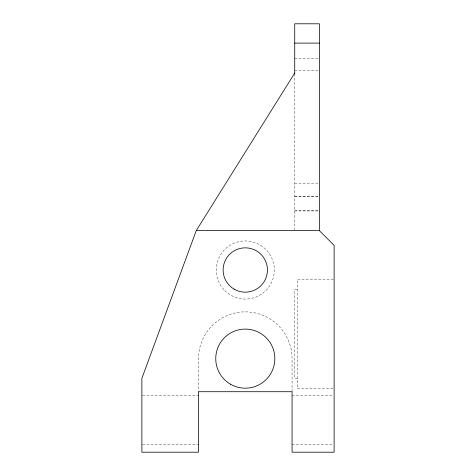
<?xml version="1.0" encoding="UTF-8"?>
<svg xmlns="http://www.w3.org/2000/svg" width="476" height="476" viewBox="0 0 476 476"><rect width="100%" height="100%" fill="white"/><g stroke="black" fill="none" stroke-linecap="round" stroke-linejoin="round"><path stroke-width="0.36" stroke-dasharray="2.38 1.78" d="M294.727 58.268L318.628 58.268M294.727 70.579L318.628 70.579M294.727 183.837L318.628 183.837M294.727 196.148L318.628 196.148M294.727 196.207L318.628 196.207M294.727 210.856L318.628 210.856M294.727 210.916L318.628 210.916M333.384 279.364L297.191 279.364L297.191 388.678L333.384 388.678M297.191 289.705L294.727 289.705L294.727 378.337L297.191 378.337M142.616 395.574L198.504 395.574M292.062 395.574L333.384 395.574M142.616 444.816L198.504 444.816M292.062 444.816L333.384 444.816M294.727 73.923L294.727 229.872M292.062 391.718L292.062 358.642A46.779 46.779 0 0 0 245.283 311.863A46.779 46.779 0 0 0 198.504 358.642L198.504 391.718M224.743 290.55A29.054 29.054 0 0 0 273.349 277.526A29.054 29.054 0 0 0 237.768 241.945A29.054 29.054 0 0 0 224.743 290.55"/><path stroke-width="0.71" d="M294.727 73.042L196.249 230.616L141.878 378.337L141.878 452.2L198.504 452.2L198.504 391.718L292.062 391.718L292.062 452.2L334.122 452.2L334.122 245.384L319.348 230.616L319.348 23.8L294.727 23.8L294.727 73.923M294.727 43.108L319.348 43.108M196.249 230.616L319.348 230.616M234.204 289.2A22.158 22.158 0 0 0 267.441 270.005A22.158 22.158 0 0 0 234.204 250.816A22.158 22.158 0 0 0 234.204 289.2M230.515 384.227A29.548 29.548 0 0 0 274.83 358.642A29.548 29.548 0 0 0 230.515 333.057A29.548 29.548 0 0 0 230.515 384.227"/></g></svg>
